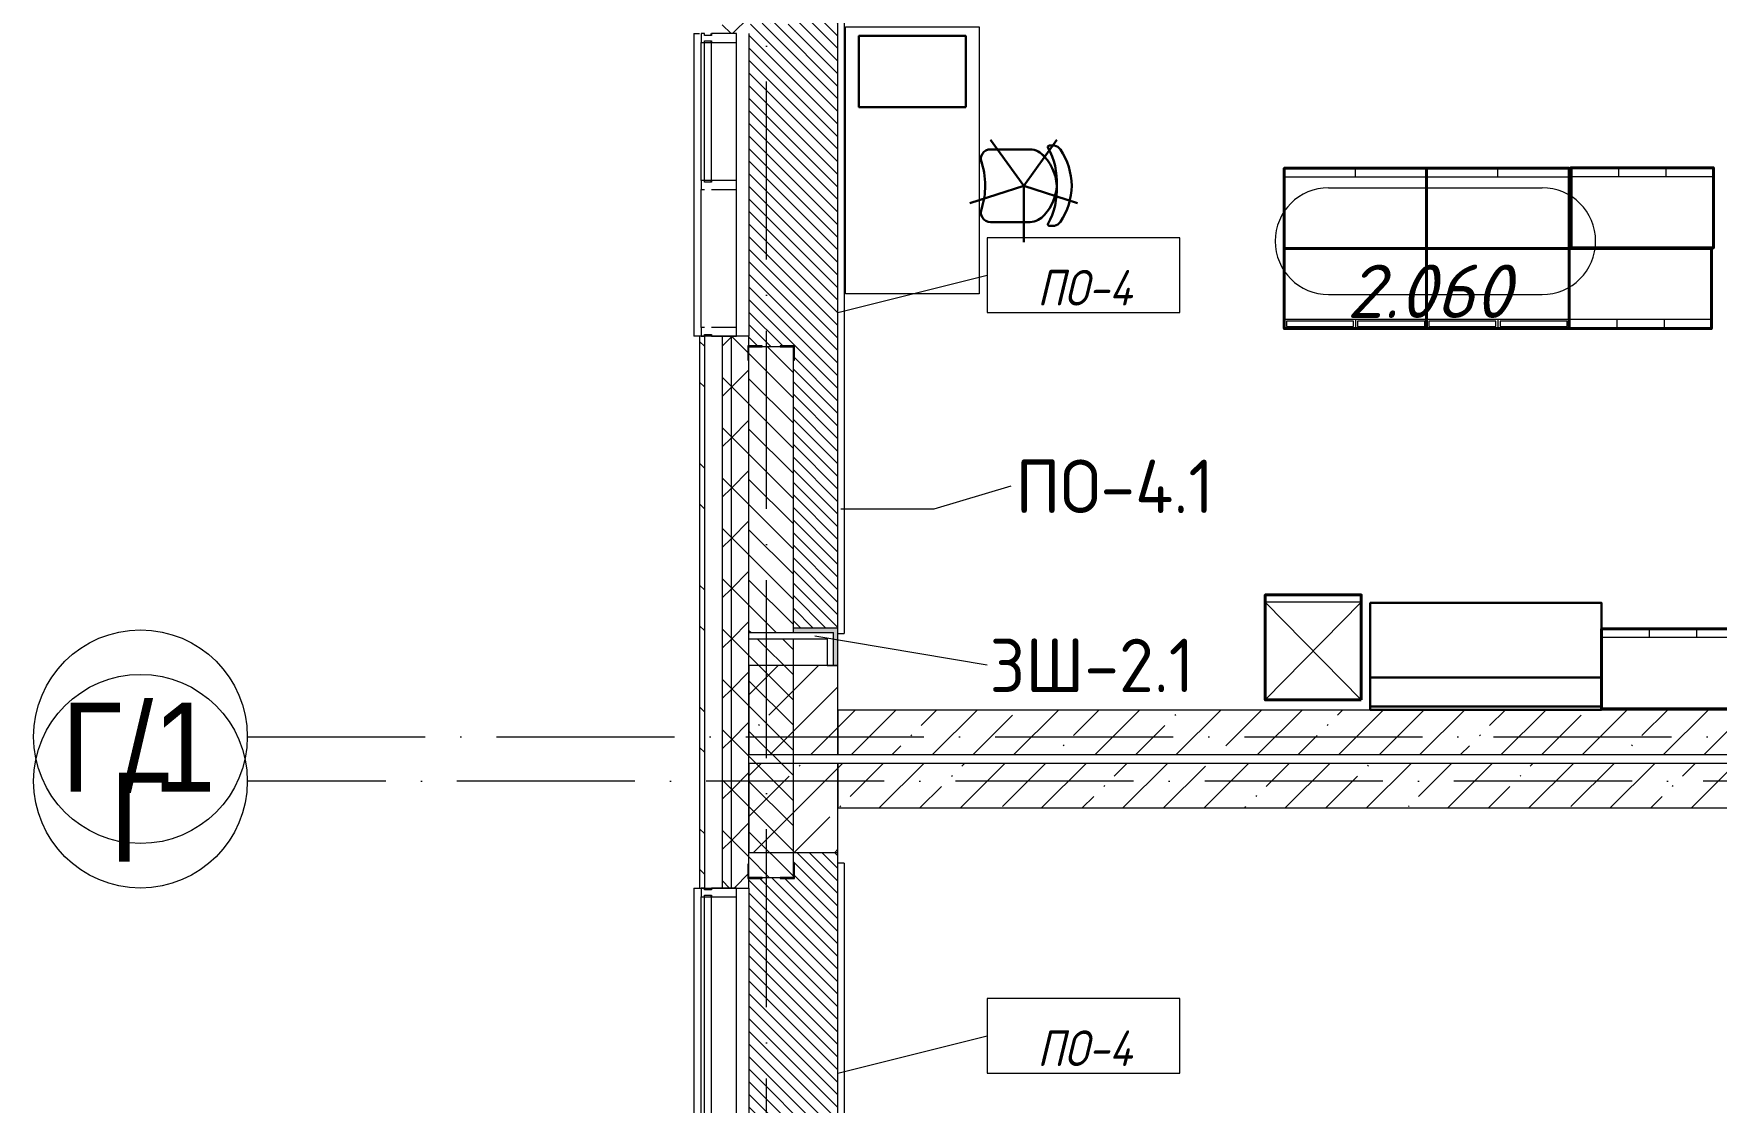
# Model space of a CAD drawing. Header units: millimetres. Extents: x -6467 to 105918, y -7090 to 92481.
# Drawn here: x -6467 to 2984, y 7577 to 13581 of the extents above; entities that cross this region are included whole.
import ezdxf

# ---------------------------------------------------------------- set-up
doc = ezdxf.new("R2010")
doc.units = ezdxf.units.MM
for name, pattern in [('50_200_ШТРИХ_1Т_ш5_п1_п1_', [1400, 1000, -200, 0, -200]), ('IMPORT-200_ШТРИХ__ш1_п0_6_ _4_', [128000, 80000, -48000]), ('IMPORT-Polair_1 _2_', [20000, 12000, -8000])]:
    doc.linetypes.add(name, pattern=pattern)
for name, color, linetype, lineweight, true_color in [('A-AREA-IDEN-1', 7, 'Continuous', 9, 0xaaaaaa), ('A-FLOR-PATT-1', 7, 'Continuous', 5, 0xd61c12), ('A-GENM-1', 7, 'Continuous', 9, 0xaaaaaa), ('A-GENM-2', 7, 'Continuous', 20, 0xaaaaaa), ('A-WALL-1', 7, 'Continuous', 5, 0x77b143), ('A-WALL-3', 7, 'Continuous', 5, 0x787878), ('мебель 2 этаж-1', 7, 'Continuous', 40, 0xaaaaaa), ('Оси-1', 7, 'Continuous', 20, 0xaaaaaa), ('Оси-2', 7, 'Continuous', 9, 0xaaaaaa), ('Оси-3', 7, '50_200_ШТРИХ_1Т_ш5_п1_п1_', 9, 0xaaaaaa), ('ТХ_функционал-15', 7, 'IMPORT-200_ШТРИХ__ш1_п0_6_ _4_', 30, 0xaaaaaa), ('ТХ_функционал-2', 7, 'Continuous', 40, 0xaaaaaa), ('ТХ_функционал-3', 7, 'IMPORT-Polair_1 _2_', 20, 0xaaaaaa), ('ТХ_функционал-4', 7, 'Continuous', 20, 0xaaaaaa), ('ТХ_функционал-9', 7, 'Continuous', 30, 0xaaaaaa)]:
    doc.layers.add(name, color=color, linetype=linetype, lineweight=lineweight, true_color=true_color)
for name, color, linetype, lineweight in [('A-FLOR', 7, 'Continuous', 9), ('A-FLOR-IDEN', 7, 'Continuous', 9), ('A-GLAZ', 7, 'Continuous', 5), ('A-GLAZ-CWMG', 7, 'Continuous', 9), ('A-GLAZ-CWMG-1', 7, 'Continuous', 20), ('A-WALL', 7, 'Continuous', 5), ('A-WALL-FNSH-1', 7, 'Continuous', 5), ('A-WALL-IDEN', 7, 'Continuous', 9), ('I-WALL', 7, 'Continuous', 5), ('S-COLS-1', 7, 'Continuous', 5)]:
    doc.layers.add(name, color=color, linetype=linetype, lineweight=lineweight)
doc.styles.add('Arial', font='arial.ttf', dxfattribs={"width": 0.9, "height": 500})
doc.styles.add('GOST Common', font='GOST_Common.ttf', dxfattribs={"height": 300})
doc.styles.add('GOST Common_I', font='GOST_Common Italic.ttf', dxfattribs={"width": 0.9, "height": 200})
doc.styles.add('ISOCPEUR_I', font='isocpeui.ttf', dxfattribs={"height": 300})
pattern_1 = [(45, (0, 0), (-228.0985, 228.0985), []), (45, (228.1, 0), (-228.0985, 228.0985), [403.225, -80.645, 6.706, -73.939])]
pattern_2 = [(45, (0, 0), (-141.42136, 141.42136), []), (135, (0, 0), (-141.42136, -141.42136), [])]

# ---------------------------------------------------------------- blocks, each defined once
blk = doc.blocks.new('Прямоугольный импост - Импост структурный с накладкой - 180мм-22437099-АИ_План этажа Радиаторы_2')
at = {"layer": 'A-GLAZ-CWMG-1'}
for p, q in [((0, 17), (-50, 17)), ((-50, 17), (-50, 0)), ((-50, 0), (-40, 0)), ((-40, 0), (-40, -40)), ((-10, -40), (-10, 0)), ((-10, 0), (0, 0)), ((0, 0), (0, 17)), ((-40, -40), (-50, -40)), ((-50, -40), (-50, -180)), ((0, -40), (-10, -40)), ((0, -180), (0, -40)), ((-50, -180), (0, -180))]:
    blk.add_line(p, q, dxfattribs=at)
blk = doc.blocks.new('Прямоугольный импост - Импост структурный с накладкой - 180мм-V235-АИ_План этажа Радиаторы_2')
at = {"layer": 'A-GLAZ-CWMG'}
for p, q in [((-2717, 56231), (-2717, 57831)), ((-2700, 57831), (-2660, 57831)), ((-2700, 56231), (-2700, 57831)), ((-2660, 56231), (-2660, 57831)), ((-2520, 56231), (-2520, 57831)), ((-2660, 56231), (-2700, 56231))]:
    blk.add_line(p, q, dxfattribs=at)
blk = doc.blocks.new('Прямоугольный импост - Импост структурный с накладкой - 180мм-22437111-АИ_План этажа Радиаторы_2')
at = {"layer": 'A-GLAZ-CWMG-1'}
for p, q in [((-50, 0), (-50, 17)), ((-50, 17), (0, 17)), ((0, 0), (-10, 0)), ((-10, 0), (-10, -40)), ((0, 17), (0, 0)), ((-50, -180), (-50, -40)), ((-10, -40), (0, -40)), ((0, -40), (0, -180)), ((0, -180), (-50, -180))]:
    blk.add_line(p, q, dxfattribs=at)
blk = doc.blocks.new('Прямоугольный импост - Импост структурный с накладкой - 180мм-22071093-АИ_План этажа Радиаторы_2')
at = {"layer": 'A-GLAZ-CWMG'}
for p, q in [((23480, 63231), (23480, 64006)), ((23497, 64006), (23537, 64006)), ((23497, 63231), (23497, 64006)), ((23537, 63231), (23537, 64006)), ((23677, 63231), (23677, 64006)), ((23537, 63231), (23497, 63231))]:
    blk.add_line(p, q, dxfattribs=at)
blk = doc.blocks.new('Прямоугольный импост - Импост структурный с накладкой - 180мм-V232-АИ_План этажа Радиаторы_2')
at = {"layer": 'A-GLAZ-CWMG'}
for p, q in [((6637, 55111), (5862, 55111)), ((6637, 54914), (5862, 54914))]:
    blk.add_line(p, q, dxfattribs=at)
blk = doc.blocks.new('Прямоугольный импост - Импост структурный с накладкой - 180мм-V237-АИ_План этажа Радиаторы_2')
at = {"layer": 'A-GLAZ-CWMG-1'}
for p, q in [((-25, 0), (-25, 17)), ((-25, 17), (25, 17)), ((-15, 0), (-25, 0)), ((-15, -40), (-15, 0)), ((25, 17), (25, 0)), ((-25, -180), (-25, -40)), ((-25, -40), (-15, -40)), ((25, -40), (25, -180)), ((25, -180), (-25, -180))]:
    blk.add_line(p, q, dxfattribs=at)
blk = doc.blocks.new('Прямоугольный импост - Импост структурный с накладкой - 180мм-22437157-АИ_План этажа Радиаторы_2')
at = {"layer": 'A-GLAZ-CWMG-1'}
for p, q in [((0, 17), (-50, 17)), ((-50, 17), (-50, 0)), ((-50, 0), (-40, 0)), ((-40, 0), (-40, -40)), ((-10, -40), (-10, 0)), ((-10, 0), (0, 0)), ((0, 0), (0, 17)), ((-40, -40), (-50, -40)), ((-50, -40), (-50, -180)), ((0, -40), (-10, -40)), ((0, -180), (0, -40)), ((-50, -180), (0, -180))]:
    blk.add_line(p, q, dxfattribs=at)
blk = doc.blocks.new('Фахверк _газобетон торцы_265 - Фахверк _газобетон торцы_-25572040-АИ_План этажа Радиаторы_2')
at = {"layer": 'A-GENM-2'}
for p, q in [((89406, 11134.7), (89325, 11134.7)), ((89325, 11134.7), (89325, 11128.7)), ((89325, 11128.7), (89400, 11128.7)), ((89400, 11128.7), (89400, 11053.7)), ((89406, 11053.7), (89406, 11134.7)), ((89400, 11053.7), (89406, 11053.7)), ((89400, 10878.7), (89325, 10878.7)), ((89325, 10878.7), (89325, 10872.7)), ((89325, 10872.7), (89406, 10872.7)), ((89400, 10953.7), (89400, 10878.7)), ((89406, 10953.7), (89400, 10953.7)), ((89406, 10872.7), (89406, 10953.7))]:
    blk.add_line(p, q, dxfattribs=at)
blk = doc.blocks.new('Фахверк _газобетон торцы_268 - Фахверк _газобетон торцы_-25572100-АИ_План этажа Радиаторы_2')
at = {"layer": 'A-GENM-2'}
for p, q in [((89406, 11134.7), (89325, 11134.7)), ((89325, 11134.7), (89325, 11128.7)), ((89325, 11128.7), (89400, 11128.7)), ((89400, 11128.7), (89400, 11053.7)), ((89406, 11053.7), (89406, 11134.7)), ((89400, 11053.7), (89406, 11053.7)), ((89400, 10878.7), (89325, 10878.7)), ((89325, 10878.7), (89325, 10872.7)), ((89325, 10872.7), (89406, 10872.7)), ((89400, 10953.7), (89400, 10878.7)), ((89406, 10953.7), (89400, 10953.7)), ((89406, 10872.7), (89406, 10953.7))]:
    blk.add_line(p, q, dxfattribs=at)
blk = doc.blocks.new('Отлив_СКБ - Отлив витража-V395-АИ_План этажа Радиаторы_2')
at = {"layer": 'A-GLAZ'}
for p, q in [((0, 67), (0, 100)), ((1700, 100), (0, 100)), ((1700, 100), (1700, 67)), ((0, 2), (10, 2)), ((865, 2), (875, 2)), ((1650, 2), (1660, 2)), ((1690, 2), (1700, 2))]:
    blk.add_line(p, q, dxfattribs=at)
blk = doc.blocks.new('Отлив_СКБ - Отлив витража-V396-АИ_План этажа Радиаторы_2')
at = {"layer": 'A-GLAZ'}
for p, q in [((0, 67), (0, 100)), ((1700, 100), (0, 100)), ((1700, 100), (1700, 67)), ((0, 2), (10, 2)), ((40, 2), (50, 2)), ((1650, 2), (1660, 2)), ((1690, 2), (1700, 2))]:
    blk.add_line(p, q, dxfattribs=at)
blk = doc.blocks.new('мебель 2 этаж-28800768-АИ_План этажа Радиаторы_2')
at = {"layer": 'ТХ_функционал-15'}
blk.add_line((1357.3, 14442.1), (1170.3, 14699.5), dxfattribs=at)
at = {"layer": 'ТХ_функционал-15', "flags": 128}
for points in [[(1054.7, 14343.7), (1357.3, 14442.1), (1544.3, 14699.5)], [(1659.9, 14343.7), (1357.3, 14442.1), (1357.3, 14123.9)]]:
    blk.add_lwpolyline(points, dxfattribs=at)
at = {"layer": 'ТХ_функционал-2', "flags": 128}
for points in [[(2820.3, 14089.7), (2820.3, 13639.7), (3620.3, 13639.7), (3620.3, 14089.7), (2820.3, 14089.7), (3620.3, 14089.7), (4420.3, 14089.7), (4420.3, 14539.7), (3620.3, 14539.7), (3620.3, 14089.7), (3620.3, 14539.7), (2820.3, 14539.7)], [(4431.6, 14092.5), (5231.6, 14092.5), (5231.6, 14542.5), (4431.6, 14542.5)], [(3620.3, 14089.7), (4420.3, 14089.7), (5220.3, 14089.7), (5220.3, 13639.7), (4420.3, 13639.7), (4420.3, 14089.7), (4420.3, 13639.7), (3620.3, 13639.7)], [(3253.6, 11552.9), (2713.6, 11552.9), (2713.6, 12142.9), (3253.6, 12142.9)], [(4603.6, 11502.9), (5403.6, 11502.9), (5403.6, 11952.9), (4603.6, 11952.9)]]:
    blk.add_lwpolyline(points, close=True, dxfattribs=at)
at = {"layer": 'ТХ_функционал-3', "flags": 128}
blk.add_lwpolyline([(2713.6, 11552.9), (3253.6, 12102.9), (2713.6, 12102.9), (3253.6, 11552.9)], dxfattribs=at)
at = {"layer": 'ТХ_функционал-4'}
for p, q in [((3220.3, 14489.7), (3220.3, 14538.7)), ((4020.3, 14489.7), (4020.3, 14538.7)), ((5231.6, 14492.5), (4431.6, 14492.5)), ((4699.6, 14492.5), (4699.6, 14542.5)), ((4965.6, 14492.5), (4965.6, 14542.5)), ((3220.3, 13689.7), (3220.3, 13639.7)), ((4020.3, 13689.7), (4020.3, 13639.7)), ((4688.3, 13689.7), (4688.3, 13639.7)), ((4954.3, 13689.7), (4954.3, 13639.7)), ((4871.6, 11902.9), (4871.6, 11952.9)), ((5137.6, 11902.9), (5137.6, 11952.9))]:
    blk.add_line(p, q, dxfattribs=at)
at = {"layer": 'ТХ_функционал-4', "flags": 128}
for points in [[(1107.1, 13833.7), (357.1, 13833.7), (357.1, 15333.7), (1107.1, 15333.7)], [(3210, 13681.5), (2833.1, 13681.5), (2833.1, 13651), (3210, 13651)], [(3610, 13681.5), (3233.1, 13681.5), (3233.1, 13651), (3610, 13651)], [(4010, 13681.5), (3633.1, 13681.5), (3633.1, 13651), (4010, 13651)], [(4410, 13681.5), (4033.1, 13681.5), (4033.1, 13651), (4410, 13651)]]:
    blk.add_lwpolyline(points, close=True, dxfattribs=at)
for points in [[(4420.3, 14489.7), (3620.3, 14489.7), (2820.3, 14489.7)], [(5220.3, 13689.7), (4420.3, 13689.7), (3620.3, 13689.7), (2820.3, 13689.7)], [(6073.5, 11902.9), (5403.6, 11902.9), (4603.6, 11902.9)]]:
    blk.add_lwpolyline(points, dxfattribs=at)
at = {"layer": 'ТХ_функционал-9'}
for p, q in [((1501.7, 14667.1), (1530, 14667.1)), ((1393.6, 14646.2), (1171.4, 14646.2)), ((1393.6, 14237.9), (1171.4, 14237.9)), ((1501.7, 14217.1), (1530, 14217.1))]:
    blk.add_line(p, q, dxfattribs=at)
at = {"layer": 'ТХ_функционал-9', "flags": 128}
for points in [[(1032.1, 14883.5), (432.1, 14883.5), (432.1, 15283.5), (1032.1, 15283.5)], [(3303.6, 11497.9), (3303.6, 12097.9), (4603.6, 12097.9), (4603.6, 11497.9)], [(3303.5, 11679.2), (3303.5, 11516), (4603.5, 11516), (4603.5, 11679.2)]]:
    blk.add_lwpolyline(points, close=True, dxfattribs=at)
at = {"layer": 'ТХ_функционал-9'}
for centre, radius, start, end in [((1500.1, 14658.9), 8.29, 79.22278, 190.60139), ((1153.8, 14463.5), 389.8, 356.84955, 29.82901), ((1524.2, 14621.8), 45.6, 30.56542, 82.66832), ((681.1, 14437.5), 460.2, 0.56738, 19.14119), ((1171.3, 14591.8), 54.5, 89.90127, 206.36496), ((1388.9, 14538.4), 107.9, 38.25264, 87.51985), ((1280.6, 14427.2), 262.9, 3.25042, 48.19793), ((1252, 14435.4), 375.4, 1.02417, 33.9491), ((681.1, 14446.6), 460.2, 343.58161, 359.43262), ((1282.5, 14456.5), 260.9, 317.10108, 356.83445), ((1153.8, 14420.6), 389.8, 330.17099, 3.15045), ((1252, 14448.8), 375.4, 326.0509, 358.97583), ((1171.3, 14292.4), 54.5, 153.63504, 270.09873), ((1388.9, 14345.7), 107.9, 272.48015, 321.74736), ((1500.1, 14225.2), 8.29, 169.39861, 280.77722), ((1524.2, 14262.3), 45.6, 277.33168, 329.43458)]:
    blk.add_arc(centre, radius, start, end, dxfattribs=at)
blk = doc.blocks.new('Ось сетки - Круг_Ø6_00__ISO-2_5_0_9K_-17386508-АИ_План этажа Радиаторы_2')
at = {"layer": 'Оси-1'}
blk.add_circle((0, 0), 3, dxfattribs=at)
blk = doc.blocks.new('AAR_СКБ_Марка_помещения_1_5 ммп - Номер-27962133-АИ_План этажа Радиаторы_2')
at = {"layer": 'A-AREA-IDEN-1'}
for p, q in [((-2.987, 3), (3.013, 3)), ((-2.987, 0), (3.013, 0))]:
    blk.add_line(p, q, dxfattribs=at)
for centre, start, end in [((-2.987, 1.5), 90, 270), ((3.013, 1.5), 270, 90)]:
    blk.add_arc(centre, 1.5, start, end, dxfattribs=at)
blk = doc.blocks.new('AAR_СКБ_Марка_Перекрытия_1 мм - Марка пола-27961726-АИ_План этажа Радиаторы_2')
at = {"layer": 'A-FLOR-IDEN'}
for p, q in [((2.723, 2.101), (-2.69, 2.101)), ((-2.69, 2.101), (-2.69, 0)), ((2.723, 0), (2.723, 2.101)), ((-2.69, 0), (2.723, 0))]:
    blk.add_line(p, q, dxfattribs=at)

msp = doc.modelspace()

# ---------------------------------------------------------------- hatches: boundary and pattern name
at = {"layer": 'A-FLOR-PATT-1'}
h = msp.add_hatch(dxfattribs=at)
h.set_pattern_fill('FP_266', color=256, style=0, pattern_type=2)
h.set_pattern_definition([(315, (-2200, 11908.54), (35.3553, 35.3553), [])])
h.paths.add_polyline_path([(-1950, 10241), (-1950, 13786), (-2200, 13786), (-2200, 13716), (-2194, 13716), (-2194, 13635), (-2275, 13635), (-2275, 13641), (-2375, 13641), (-2375, 13635), (-2450, 13635), (-2450, 11827), (-2375, 11827), (-2375, 11821), (-2275, 11821), (-2275, 11827), (-2194, 11827), (-2194, 11746), (-2200, 11746), (-2200, 10241), (-1975, 10241)])
h = msp.add_hatch(dxfattribs=at)
h.set_pattern_fill('FP_267', color=256, style=0, pattern_type=2)
h.set_pattern_definition([(315, (-2200, 7656.04), (35.3553, 35.3553), [])])
h.paths.add_polyline_path([(-1975, 6501), (-1950, 6501), (-1950, 8981), (-2200, 8981), (-2200, 8916), (-2194, 8916), (-2194, 8835), (-2275, 8835), (-2275, 8841), (-2375, 8839.1), (-2375, 8835), (-2450, 8835), (-2450, 7027), (-2375, 7027), (-2375, 7021), (-2275, 7021), (-2275, 7027), (-2194, 7027), (-2194, 6946), (-2200, 6946), (-2200, 6501), (-2154.5, 6501)])
at = {"layer": 'A-WALL'}
h = msp.add_hatch(dxfattribs=at)
h.set_pattern_fill('FP_125', color=256, style=0, pattern_type=2)
h.set_pattern_definition(pattern_2)
h.paths.add_polyline_path([(-2600, -2019), (-2550, -2019), (-2550, 7081.1), (-2600, 7081.1), (-2600, -1919)])
h.paths.add_polyline_path([(-2600, 8781.1), (-2550, 8781.1), (-2550, 11881), (-2600, 11881), (-2600, 8839.1)])
h.paths.add_polyline_path([(-2569.8, 13581), (-2550, 13581), (-2550, 15031), (-2600, 15031), (-2600, 13581)])
h.paths.add_polyline_path([(-2569.8, 16731), (-2550, 16731), (-2550, 17881), (-2600, 17881), (-2600, 16731)])
h.paths.add_polyline_path([(-2569.8, 19581), (-2550, 19581), (-2550, 20881), (-2600, 20881), (-2600, 19581)])
h.paths.add_polyline_path([(-2569.8, 22581), (-2550, 22581), (-2550, 23881), (-2600, 23881), (-2600, 22581)])
h.paths.add_polyline_path([(-2569.8, 25581), (-2550, 25581), (-2550, 26881), (-2600, 26881), (-2600, 25581)])
h.paths.add_polyline_path([(-2550, 28581), (-2550, 29881), (-2600, 29881), (-2600, 28581)])
h.paths.add_polyline_path([(-2600, 31581), (-2550, 31581), (-2550, 32881), (-2600, 32881), (-2600, 32068.8)])
h.paths.add_polyline_path([(-2569.8, 34581), (-2550, 34581), (-2550, 35741), (-2600, 35741), (-2600, 34581)])
h.paths.add_polyline_path([(-2600, 37581), (-2550, 37581), (-2550, 38981), (-2600, 38981), (-2600, 37700.2)])
h.paths.add_polyline_path([(-2569.8, 40681), (-2550, 40681), (-2550, 41881), (-2600, 41881), (-2600, 40681)])
h.paths.add_polyline_path([(-2569.8, 43581), (-2550, 43581), (-2550, 44881), (-2600, 44881), (-2600, 43581)])
h.paths.add_polyline_path([(-2600, 46581), (-2550, 46581), (-2550, 47881), (-2600, 47881), (-2600, 46851.3)])
h = msp.add_hatch(dxfattribs=at)
h.set_pattern_fill('FP_125', color=256, style=0, pattern_type=2)
h.set_pattern_definition(pattern_2)
h.paths.add_polyline_path([(-2450, -1919), (-2450, 7081.1), (-2550, 7081.1), (-2550, -1919)])
h.paths.add_polyline_path([(-2550, 8781.1), (-2450, 8781.1), (-2450, 11881), (-2550, 11881), (-2550, 8839.1)])
h.paths.add_polyline_path([(-2450, 13581), (-2450, 15031), (-2550, 15031), (-2550, 13581)])
h.paths.add_polyline_path([(-2450, 16731), (-2450, 17881), (-2550, 17881), (-2550, 16731)])
h.paths.add_polyline_path([(-2550, 19581), (-2450, 19581), (-2450, 20881), (-2550, 20881), (-2550, 20102)])
h.paths.add_polyline_path([(-2550, 22581), (-2450, 22581), (-2450, 23881), (-2550, 23881), (-2550, 22917.7)])
h.paths.add_polyline_path([(-2550, 25581), (-2450, 25581), (-2450, 26881), (-2550, 26881), (-2550, 25733.4)])
h.paths.add_polyline_path([(-2450, 28581), (-2450, 29881), (-2550, 29881), (-2550, 28581)])
h.paths.add_polyline_path([(-2450, 31581), (-2450, 32881), (-2550, 32881), (-2550, 31581)])
h.paths.add_polyline_path([(-2450, 34581), (-2450, 35741), (-2550, 35741), (-2550, 34581)])
h.paths.add_polyline_path([(-2450, 37581), (-2450, 38981), (-2550, 38981), (-2550, 37581)])
h.paths.add_polyline_path([(-2550, 40681), (-2450, 40681), (-2450, 41881), (-2550, 41881), (-2550, 41219.9)])
h.paths.add_polyline_path([(-2450, 43581), (-2450, 44881), (-2550, 44881), (-2550, 43581)])
h.paths.add_polyline_path([(-2550, 46581), (-2450, 46581), (-2450, 47831), (-2550, 47831), (-2550, 46851.3)])
h = msp.add_hatch(dxfattribs=at)
h.set_pattern_fill('FP_1', color=256, style=0, pattern_type=2)
h.set_pattern_definition(pattern_1)
h.paths.add_polyline_path([(5100, 9531), (5100, 9781), (-1950, 9781), (-1950, 9531), (4489.5, 9531)])
h = msp.add_hatch(dxfattribs=at)
h.set_pattern_fill('FP_1', color=256, style=0, pattern_type=2)
h.set_pattern_definition(pattern_1)
h.paths.add_polyline_path([(5475, 9231), (5475, 9481), (-1950, 9481), (-1950, 9231), (4489.5, 9231)])
at = {"layer": 'A-WALL-1'}
for points in [[(-1975, 10216), (-1950, 10216), (-1950, 10241), (-2200, 10241), (-2200, 10216), (-2154.5, 10216)], [(-1950, 10031), (-1950, 10216), (-1975, 10216), (-1975, 10031)]]:
    msp.add_hatch(color=256, dxfattribs=at).paths.add_polyline_path(points)
at = {"layer": 'A-WALL-3'}
h = msp.add_hatch(dxfattribs=at)
h.set_pattern_fill('FP_124', color=256, style=0, pattern_type=2)
h.set_pattern_definition([(135, (0, 0), (-342.148, -342.148), []), (135, (228.1, 0), (-342.148, -342.148), [])])
h.paths.add_polyline_path([(-2700, -2169), (-2700, 7081.1), (-2727, 7081.1), (-2727, -2169)])
h.paths.add_polyline_path([(-2700, 8781.1), (-2700, 11881), (-2727, 11881), (-2727, 8781.1)])
h.paths.add_polyline_path([(-2727, 13581), (-2700, 13581), (-2700, 15031), (-2727, 15031), (-2727, 13766.6)])
h.paths.add_polyline_path([(-2727, 16731), (-2700, 16731), (-2700, 17881), (-2727, 17881), (-2727, 17286.3)])
h.paths.add_polyline_path([(-2700, 19581), (-2700, 20881), (-2727, 20881), (-2727, 19581)])
h.paths.add_polyline_path([(-2700, 22581), (-2700, 23881), (-2727, 23881), (-2727, 22581)])
h.paths.add_polyline_path([(-2727, 25581), (-2700, 25581), (-2700, 26881), (-2727, 26881), (-2727, 25733.4)])
h.paths.add_polyline_path([(-2727, 28581), (-2700, 28581), (-2700, 29881), (-2727, 29881), (-2727, 29253.1)])
h.paths.add_polyline_path([(-2700, 31581), (-2700, 32881), (-2727, 32881), (-2727, 31581)])
h.paths.add_polyline_path([(-2700, 34581), (-2700, 35741), (-2727, 35741), (-2727, 34581)])
h.paths.add_polyline_path([(-2727, 37581), (-2700, 37581), (-2700, 38981), (-2727, 38981), (-2727, 37700.2)])
h.paths.add_polyline_path([(-2727, 40681), (-2700, 40681), (-2700, 41881), (-2727, 41881), (-2727, 41219.9)])
h.paths.add_polyline_path([(-2727, 43581), (-2700, 43581), (-2700, 44881), (-2727, 44881), (-2727, 44035.6)])
h.paths.add_polyline_path([(-2700, 46581), (-2700, 48008), (-2727, 48008), (-2727, 46581)])
at = {"layer": 'I-WALL'}
h = msp.add_hatch(dxfattribs=at)
h.set_pattern_fill('FP_2', color=256, style=0, pattern_type=2)
h.set_pattern_definition([(135, (0, 0), (-70.71068, -70.71068), [])])
h.paths.add_polyline_path([(-2200, 5821), (-2200, 5831), (-2450, 5831), (-2450, 5821)])
h.paths.add_polyline_path([(-2450, 6331), (-2200, 6331), (-2200, 6441), (-2450, 6441)])
h.paths.add_polyline_path([(-2450, 6476), (-2200, 6476), (-2200, 7021), (-2450, 7021), (-2450, 6727.3)])
h.paths.add_polyline_path([(-2450, 8841), (-2200, 8841), (-2200, 10181), (-2450, 10181), (-2450, 9543)])
h.paths.add_polyline_path([(-2450, 10216), (-2200, 10216), (-2200, 11821), (-2450, 11821), (-2450, 10950.9)])
h.paths.add_polyline_path([(-2200, 13641), (-2200, 14971), (-2450, 14971), (-2450, 13641)])
h.paths.add_polyline_path([(-2450, 16791), (-2200, 16791), (-2200, 17821), (-2450, 17821), (-2450, 17286.3)])
h.paths.add_polyline_path([(-2450, 19641), (-2200, 19641), (-2200, 20821), (-2450, 20821), (-2450, 20102)])
h.paths.add_polyline_path([(-2200, 22641), (-2200, 23031), (-2450, 23031), (-2450, 22641)])
h.paths.add_polyline_path([(-2200, 23066), (-2200, 23821), (-2450, 23821), (-2450, 23066)])
h.paths.add_polyline_path([(-2450, 25641), (-2200, 25641), (-2200, 26056), (-2450, 26056), (-2450, 25733.4)])
h.paths.add_polyline_path([(-2450, 26091), (-2200, 26091), (-2200, 26206), (-2450, 26206)])
h.paths.add_polyline_path([(-2450, 32206), (-2200, 32206), (-2200, 32231), (-2450, 32231)])
h.paths.add_polyline_path([(-2200, 32731), (-2200, 32821), (-2450, 32821), (-2450, 32731), (-2413.4, 32731)])
h.paths.add_polyline_path([(-2450, 34641), (-2200, 34641), (-2200, 35231), (-2450, 35231), (-2450, 34884.5)])
h.paths.add_polyline_path([(-2200, 35731), (-2200, 35821), (-2450, 35821), (-2450, 35731), (-2219.1, 35731)])
h.paths.add_polyline_path([(-2450, 37641), (-2200, 37641), (-2200, 38230.7), (-2450, 38230.7), (-2450, 37700.2)])
h.paths.add_polyline_path([(-2450, 38730.7), (-2200, 38730.7), (-2200, 38861), (-2450, 38861)])
h.paths.add_polyline_path([(-2450, 38896), (-2200, 38896), (-2200, 38921), (-2450, 38921)])
h.paths.add_polyline_path([(-2200, 40741), (-2200, 41821), (-2450, 41821), (-2450, 40741)])
h.paths.add_polyline_path([(-2200, 43641), (-2200, 44346), (-2450, 44346), (-2450, 43641)])
h.paths.add_polyline_path([(-2450, 44381), (-2200, 44381), (-2200, 44821), (-2450, 44821), (-2450, 44739.5)])
h.paths.add_polyline_path([(-2200, 46641), (-2200, 47231), (-2450, 47231), (-2450, 46641)])
at = {"layer": 'S-COLS-1'}
h = msp.add_hatch(dxfattribs=at)
h.set_pattern_fill('FP_1', color=256, style=0, pattern_type=2)
h.set_pattern_definition(pattern_1)
h.paths.add_polyline_path([(-2450, 9531), (-1950, 9531), (-1950, 10031), (-2450, 10031), (-2450, 9543)])
h = msp.add_hatch(dxfattribs=at)
h.set_pattern_fill('FP_1', color=256, style=0, pattern_type=2)
h.set_pattern_definition(pattern_1)
h.paths.add_polyline_path([(-2450, 8981), (-1950, 8981), (-1950, 9481), (-2450, 9481)])

# ---------------------------------------------------------------- linework, layer by layer
at = {"layer": 'A-FLOR'}
for p, q in [((-1950, 10241), (-1950, 13786)), ((-2450, 13581), (-2450, 11881)), ((-1950, 6501), (-1950, 8981)), ((-2450, 8781.1), (-2450, 7081.1))]:
    msp.add_line(p, q, dxfattribs=at)
at = {"layer": 'A-FLOR-IDEN'}
for p, q in [((-1950, 12013.5), (-1112.2, 12223.7)), ((-1950, 7741), (-1112.2, 7951.2))]:
    msp.add_line(p, q, dxfattribs=at)
at = {"layer": 'A-WALL'}
for p, q in [((-1915, 13786), (-1915, 10211)), ((-2700, 11881), (-2700, 8781.1)), ((-2600, 11881), (-2600, 8781.1)), ((-2550, 11881), (-2550, 8781.1)), ((-2200, 11821), (-2450, 11821)), ((-2200, 10216), (-2200, 11821)), ((-2450, 10216), (-1975, 10216)), ((-1975, 10031), (-1975, 10216)), ((-1950, 10211), (-1915, 10211)), ((-2450, 10181), (-2010, 10181)), ((-2200, 8841), (-2200, 10181)), ((-2010, 10181), (-2010, 10031)), ((-2010, 10031), (-1975, 10031)), ((5100, 9781), (-1950, 9781)), ((-1950, 9781), (-1950, 9531)), ((-1950, 9531), (5100, 9531)), ((5475, 9481), (-1950, 9481)), ((-1950, 9481), (-1950, 9231)), ((-1950, 9231), (5475, 9231)), ((-1915, 8921), (-1950, 8921)), ((-1915, 8921), (-1915, 6561)), ((-2450, 8841), (-2200, 8841))]:
    msp.add_line(p, q, dxfattribs=at)
at = {"layer": 'A-WALL-FNSH-1'}
for p, q in [((-2450, 11881), (-2727, 11881)), ((-2727, 11881), (-2727, 8781.1)), ((-2450, 8781.1), (-2450, 11881)), ((-1950, 10241), (-2200, 10241)), ((-1950, 10031), (-1950, 10241)), ((-1975, 10031), (-1950, 10031)), ((-2727, 8781.1), (-2450, 8781.1))]:
    msp.add_line(p, q, dxfattribs=at)
at = {"layer": 'A-WALL-IDEN'}
for p, q in [((-1408.4, 10911.3), (-977.1, 11041.2)), ((-1932.5, 10911.3), (-1408.4, 10911.3)), ((-2079.8, 10198.7), (-1112.2, 10035.2))]:
    msp.add_line(p, q, dxfattribs=at)
at = {"layer": 'S-COLS-1'}
for p, q in [((-1950, 10031), (-2450, 10031)), ((-2450, 10031), (-2450, 9531)), ((-1950, 9531), (-1950, 10031)), ((-2450, 9531), (-1950, 9531)), ((-1950, 9481), (-2450, 9481)), ((-2450, 9481), (-2450, 8981)), ((-1950, 8981), (-1950, 9481)), ((-2450, 8981), (-1950, 8981))]:
    msp.add_line(p, q, dxfattribs=at)
at = {"layer": 'Оси-3'}
for p, q in [((-2350, -5889.7), (-2350, 91281)), ((-5267.3, 9631), (6571.7, 9631)), ((104718, 9381), (-5267.3, 9381))]:
    msp.add_line(p, q, dxfattribs=at)

# ---------------------------------------------------------------- block references
at = {"layer": 'A-AREA-IDEN-1', "xscale": 199.9999999999999, "yscale": 199.9999999999999, "zscale": 199.9999999999999}
msp.add_blockref('AAR_СКБ_Марка_помещения_1_5 ммп - Номер-27962133-АИ_План этажа Радиаторы_2', (1403.6, 12115.1), dxfattribs=at)
at = {"layer": 'A-FLOR-IDEN', "xscale": 199.9999999999999, "yscale": 199.9999999999999, "zscale": 199.9999999999999}
for p in [(-574.3, 12013.5), (-574.3, 7741)]:
    msp.add_blockref('AAR_СКБ_Марка_Перекрытия_1 мм - Марка пола-27961726-АИ_План этажа Радиаторы_2', p, dxfattribs=at)
at = {"layer": 'A-GENM-1'}
for name, p, rotation in [('Фахверк _газобетон торцы_265 - Фахверк _газобетон торцы_-25572040-АИ_План этажа Радиаторы_2', (8678.7, -77579), 89.99999999999974), ('Фахверк _газобетон торцы_268 - Фахверк _газобетон торцы_-25572100-АИ_План этажа Радиаторы_2', (-13328.7, 98241), 270.0000000000001)]:
    msp.add_blockref(name, p, dxfattribs=dict(at, rotation=rotation))
at = {"layer": 'A-GLAZ', "rotation": 89.99999999999937}
for name, p in [('Отлив_СКБ - Отлив витража-V395-АИ_План этажа Радиаторы_2', (-2660, 11881)), ('Отлив_СКБ - Отлив витража-V396-АИ_План этажа Радиаторы_2', (-2660, 7081.1))]:
    msp.add_blockref(name, p, dxfattribs=at)
at = {"layer": 'A-GLAZ-CWMG'}
for name, p, rotation in [('Прямоугольный импост - Импост структурный с накладкой - 180мм-22437157-АИ_План этажа Радиаторы_2', (-2700, 13581), 89.99999999999775), ('Прямоугольный импост - Импост структурный с накладкой - 180мм-V232-АИ_План этажа Радиаторы_2', (-57631, 18568), 269.9999999999995), ('Прямоугольный импост - Импост структурный с накладкой - 180мм-22437099-АИ_План этажа Радиаторы_2', (-2700, 8781.1), 89.99999999999775)]:
    msp.add_blockref(name, p, dxfattribs=dict(at, rotation=rotation))
for name, p in [('Прямоугольный импост - Импост структурный с накладкой - 180мм-22071093-АИ_План этажа Радиаторы_2', (-26197, -50475)), ('Прямоугольный импост - Импост структурный с накладкой - 180мм-V235-АИ_План этажа Радиаторы_2', (0, -49100))]:
    msp.add_blockref(name, p, dxfattribs=at)
at = {"layer": 'A-GLAZ-CWMG', "extrusion": (0, 0, -1), "rotation": 270.0000000000022}
for name, p in [('Прямоугольный импост - Импост структурный с накладкой - 180мм-V237-АИ_План этажа Радиаторы_2', (2700, 12731)), ('Прямоугольный импост - Импост структурный с накладкой - 180мм-22437111-АИ_План этажа Радиаторы_2', (2700, 11881))]:
    msp.add_blockref(name, p, dxfattribs=at)
at = {"layer": 'мебель 2 этаж-1'}
msp.add_blockref('мебель 2 этаж-28800768-АИ_План этажа Радиаторы_2', (-2263.5, -1715.2), dxfattribs=at)
at = {"layer": 'Оси-1', "xscale": 199.9999999999999, "yscale": 199.9999999999999, "zscale": 199.9999999999999}
for p, rotation in [((-5867.3, 9631), 269.9999999999996), ((-5867.3, 9381), 89.99999999999982)]:
    msp.add_blockref('Ось сетки - Круг_Ø6_00__ISO-2_5_0_9K_-17386508-АИ_План этажа Радиаторы_2', p, dxfattribs=dict(at, rotation=rotation))

# ---------------------------------------------------------------- texts
at = {"layer": 'A-AREA-IDEN-1', "insert": (1368.9, 11983.6), "char_height": 300, "width": 952, "attachment_point": 8, "line_spacing_factor": 1.139951, "style": 'ISOCPEUR_I'}
msp.add_mtext('\\pt2540.001,5079.999,7620,10160.001,12699.999,15240,17780.001,20319.999,22860,25400.001,27939.999,30480,33020.001,35559.999,38100,40640.001,43179.999,45720,48260.001,50799.999,53340,55880.001,58419.999,60960,63500.001,66039.999,68580,71120.001,73659.999,76200,78740.001,81279.999;2.060', dxfattribs=at)
at = {"layer": 'A-FLOR-IDEN', "char_height": 200, "width": 572.4, "attachment_point": 5, "line_spacing_factor": 1.022766, "style": 'GOST Common_I'}
for insert in [(-564.1, 12153.3), (-564.1, 7880.8)]:
    msp.add_mtext('\\pt180,360,540,720,900,1080,1260,1440,1620,1800,1980,2160,2340,2520,2700,2880,3060,3240,3420,3600,3780,3960,4140,4320,4500,4680,4860,5040,5220,5400,5580,5760;ПО-4', dxfattribs=dict(at, insert=insert))
at = {"layer": 'A-WALL-IDEN', "char_height": 300, "attachment_point": 2, "line_spacing_factor": 1.022766, "style": 'GOST Common'}
for s, insert, width in [('\\pt80.001,159.999,240,320.001,399.999,480,560.001,639.999,720,800.001,879.999,960,1040.001,1119.999,1200,1280.001,1359.999,1440,1520.001,1599.999,1680,1760.001,1839.999,1920,2000.001,2079.999,2160,2240.001,2319.999,2400,2480.001,2559.999;ПО-4.1', (-395.1, 11187.6), 1178), ('\\pt80.001,159.999,240,320.001,399.999,480,560.001,639.999,720,800.001,879.999,960,1040.001,1119.999,1200,1280.001,1359.999,1440,1520.001,1599.999,1680,1760.001,1839.999,1920,2000.001,2079.999,2160,2240.001,2319.999,2400,2480.001,2559.999;ЗШ-2.1', (-523.2, 10181.6), 1190)]:
    msp.add_mtext(s, dxfattribs=dict(at, insert=insert, width=width))
at = {"layer": 'Оси-2', "char_height": 500, "attachment_point": 5, "line_spacing_factor": 0.936439, "style": 'Arial'}
for s, insert, width in [('\\pt2286,4572,6858,9144,11430,13716,16002,18288,20574,22860,25146,27432,29718,32004,34290,36576,38862,41148,43434,45720,48006,50292,52578,54864,57150,59436,61722,64008,66294,68580,70866,73152;Г/1', (-5878.8, 9569.3), 882), ('\\pt2286,4572,6858,9144,11430,13716,16002,18288,20574,22860,25146,27432,29718,32004,34290,36576,38862,41148,43434,45720,48006,50292,52578,54864,57150,59436,61722,64008,66294,68580,70866,73152;Г', (-5868.5, 9178.2), 358.2)]:
    msp.add_mtext(s, dxfattribs=dict(at, insert=insert, width=width))

doc.saveas('drawing.dxf')
